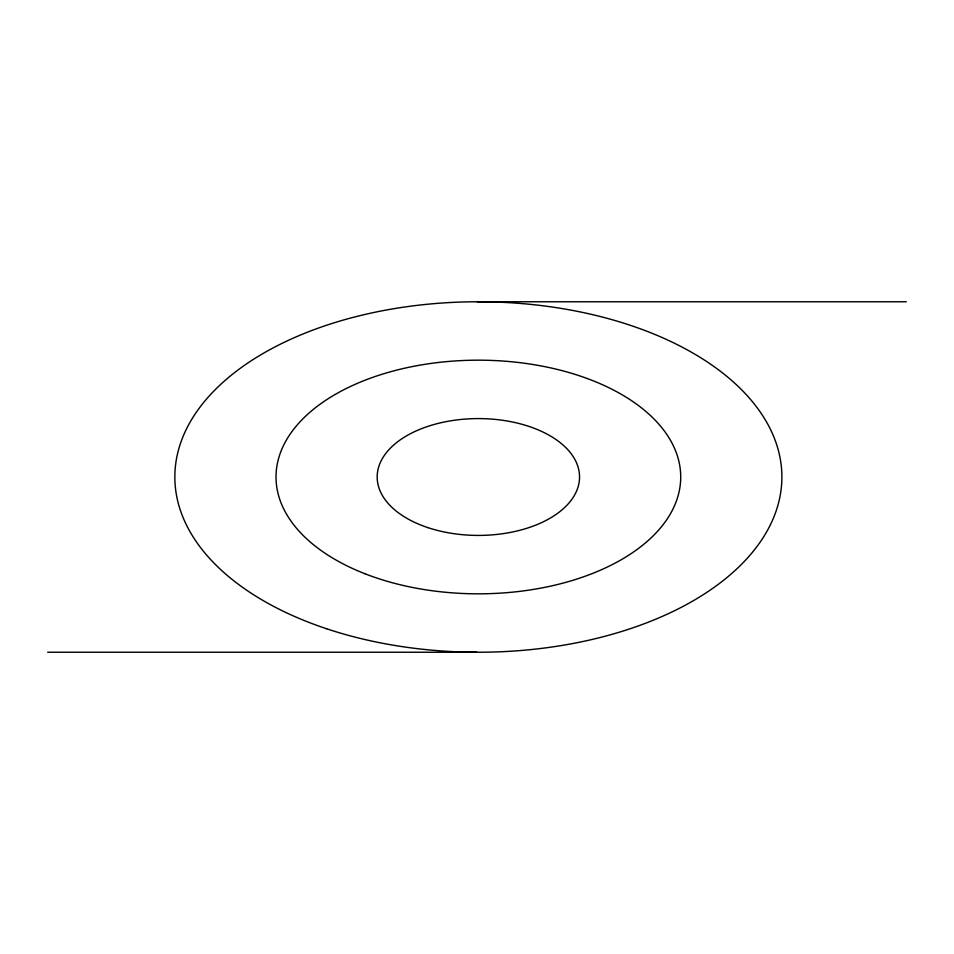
<?xml version="1.0" encoding="UTF-8"?>
<svg xmlns="http://www.w3.org/2000/svg" width="954" height="954" viewBox="0 0 954 954"><rect width="100%" height="100%" fill="white"/><g stroke="black" fill="none" stroke-linecap="round" stroke-linejoin="round"><path stroke-width="1.43" d="M477.048 301.762L906.3 301.762M47.7 652.238L476.952 652.238M364.941 573.748A202.355 116.829 0 0 0 680.202 485.336A202.355 116.829 0 0 0 389.947 371.917A202.355 116.829 0 0 0 364.941 573.748M427.774 527.586A101.172 58.409 0 0 0 579.543 477A101.172 58.409 0 0 0 427.774 426.414A101.172 58.409 0 0 0 427.774 527.586M326.602 628.758A303.527 175.238 0 0 0 781.886 477A303.527 175.238 0 0 0 326.602 325.242A303.527 175.238 0 0 0 326.602 628.758"/></g></svg>
